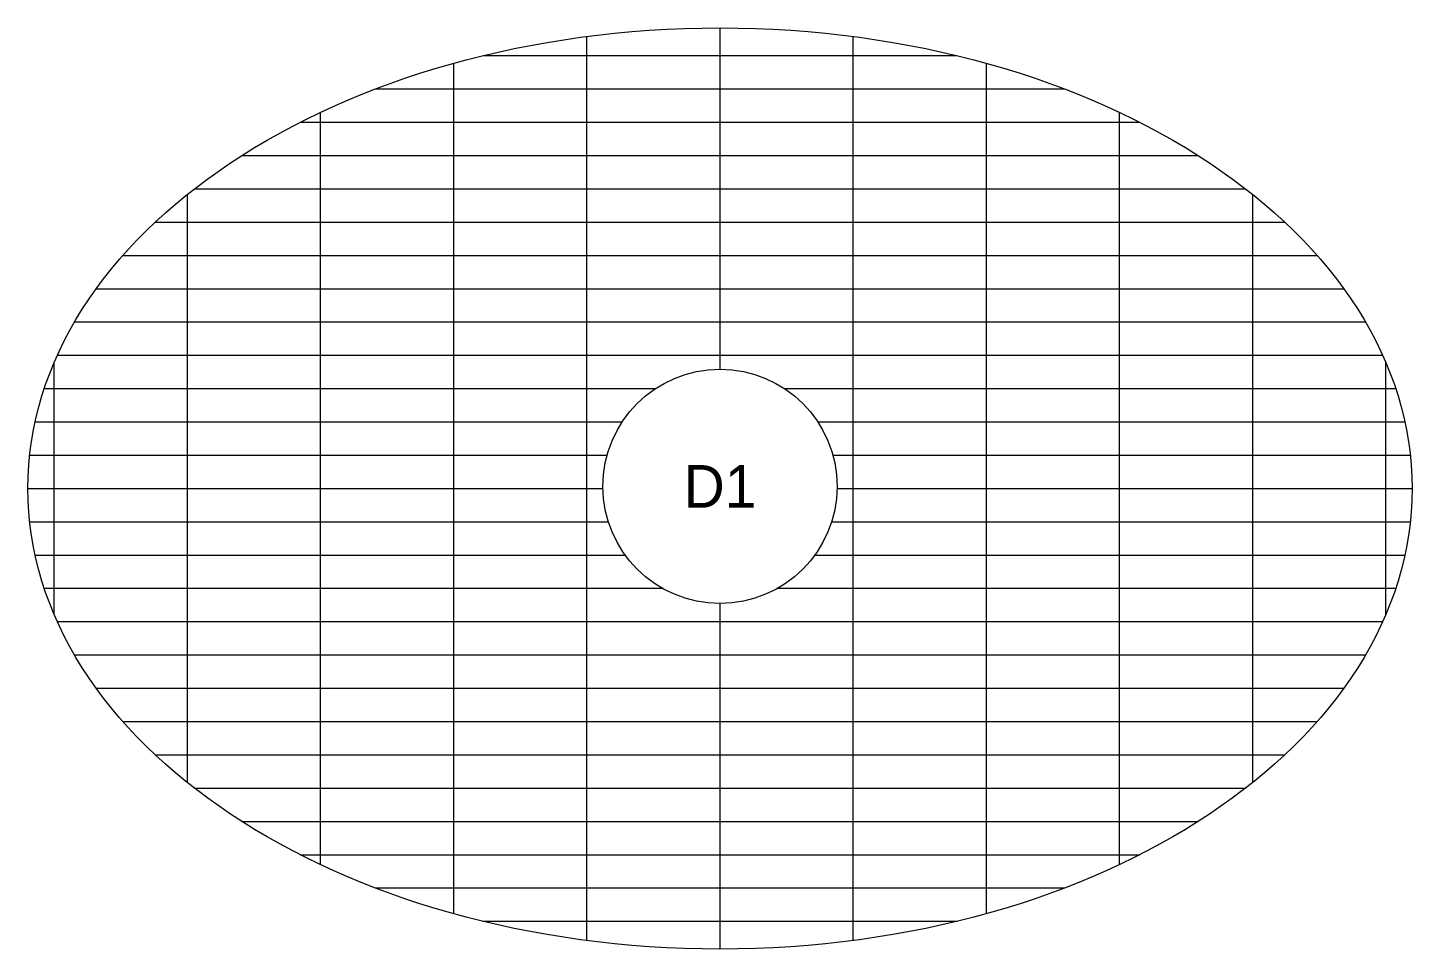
# Model space of a CAD drawing. Extents: x -1625 to 1625, y -1081 to 1081.
import ezdxf
from ezdxf.enums import TextEntityAlignment as Align

# ---------------------------------------------------------------- set-up
doc = ezdxf.new("R2010")
doc.units = 0
doc.header["$LTSCALE"] = 10
for name, color, linetype in [('~-L25', 7, 'Continuous'), ('~-L35', 7, 'Continuous'), ('~-LHAT', 7, 'Continuous')]:
    doc.layers.add(name, color=color, linetype=linetype)

msp = doc.modelspace()

# ---------------------------------------------------------------- hatches: boundary and pattern name
at = {"layer": '~-LHAT'}
h = msp.add_hatch(dxfattribs=at)
h.set_pattern_fill('GRATE', color=256, scale=2500, style=0)
h.set_pattern_definition([(0, (0, 0), (0, 78.125), []), (90, (0, 0), (-312.5, 2e-14), [])])
edge = h.paths.add_edge_path()
edge.add_ellipse((0, 0), major_axis=(1624.3, 0), ratio=0.665369, start_angle=0, end_angle=360)

# ---------------------------------------------------------------- linework, layer by layer
at = {"layer": '~-L25'}
msp.add_ellipse((0, 0), major_axis=(1624.3, 0), ratio=0.665369, dxfattribs=at)

# ---------------------------------------------------------------- next in the draw order: wipeouts: each hides what was drawn before it
msp.add_wipeout([(98.7, -251.7), (114.6, -245), (130, -237.3), (145, -228.6), (159.4, -219.1), (173.1, -208.6), (186.2, -197.3), (198.6, -185.2), (210.1, -172.4), (220.8, -158.9), (230.7, -144.7), (239.6, -129.9), (247.6, -114.6), (254.6, -98.8), (260.7, -82.6), (265.6, -66.1), (269.6, -49.2), (272.5, -32.2), (274.3, -15), (275, 2.2), (274.6, 19.5), (273.1, 36.7), (270.6, 53.8), (267, 70.7), (262.4, 87.3), (256.7, 103.7), (250, 119.6), (242.3, 135), (233.6, 150), (224.1, 164.4), (213.6, 178.1), (202.3, 191.2), (190.2, 203.6), (177.4, 215.1), (163.9, 225.8), (149.7, 235.7), (134.9, 244.6), (119.6, 252.6), (103.8, 259.6), (87.6, 265.7), (71.1, 270.6), (54.2, 274.6), (37.2, 277.5), (20, 279.3), (2.8, 280), (-14.5, 279.6), (-31.7, 278.1), (-48.8, 275.6), (-65.7, 272), (-82.3, 267.4), (-98.7, 261.7), (-114.6, 255), (-130, 247.3), (-145, 238.6), (-159.4, 229.1), (-173.1, 218.6), (-186.2, 207.3), (-198.6, 195.2), (-210.1, 182.4), (-220.8, 168.9), (-230.7, 154.7), (-239.6, 139.9), (-247.6, 124.6), (-254.6, 108.8), (-260.7, 92.6), (-265.6, 76.1), (-269.6, 59.2), (-272.5, 42.2), (-274.3, 25), (-275, 7.8), (-274.6, -9.5), (-273.1, -26.7), (-270.6, -43.8), (-267, -60.7), (-262.4, -77.3), (-256.7, -93.7), (-250, -109.6), (-242.3, -125), (-233.6, -140), (-224.1, -154.4), (-213.6, -168.1), (-202.3, -181.2), (-190.2, -193.6), (-177.4, -205.1), (-163.9, -215.8), (-149.7, -225.7), (-134.9, -234.6), (-119.6, -242.6), (-103.8, -249.6), (-87.6, -255.7), (-71.1, -260.6), (-54.2, -264.6), (-37.2, -267.5), (-20, -269.3), (-2.8, -270), (14.5, -269.6), (31.7, -268.1), (48.8, -265.6), (65.7, -262), (82.3, -257.4)])

# ---------------------------------------------------------------- next in the draw order: linework, layer by layer
at = {"layer": '~-L35'}
msp.add_circle((0, 5), 274.8, dxfattribs=at)

# ---------------------------------------------------------------- next in the draw order: texts
msp.add_attdef('D1', text='D1', height=100).set_placement((0, 5), align=Align.MIDDLE_CENTER)

doc.saveas('drawing.dxf')
